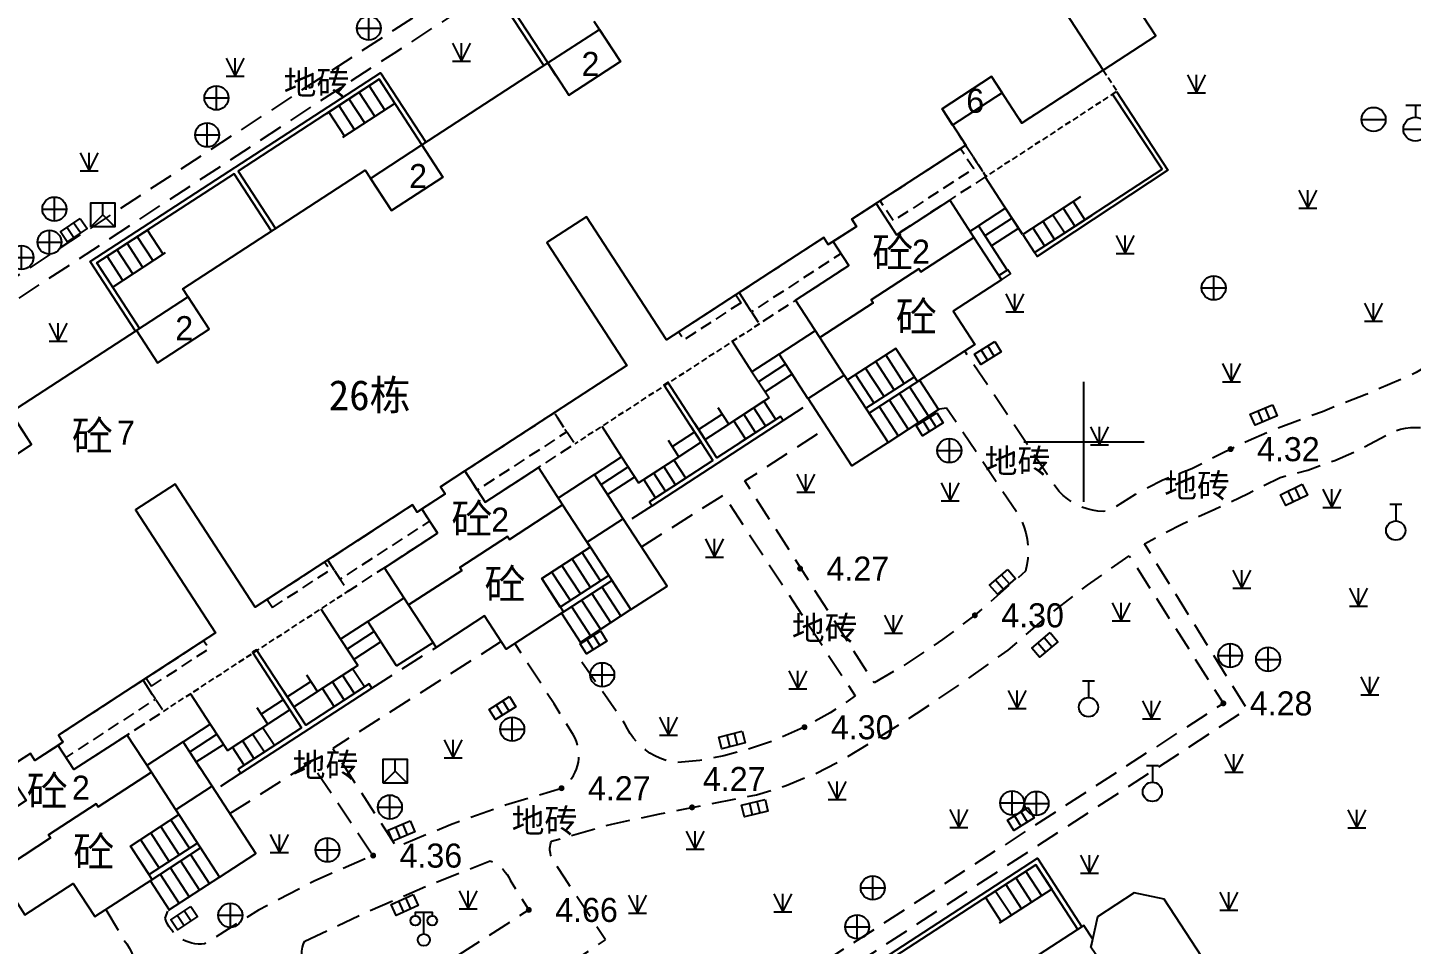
# Model space of a CAD drawing. Extents: x 99002 to 478558, y 2449839 to 2450453.
# Drawn here: x 478411.7 to 478469.2, y 2449992.7 to 2450030.8 of the extents above; entities that cross this region are included whole.
import ezdxf
from ezdxf.enums import TextEntityAlignment as Align

# ---------------------------------------------------------------- set-up
doc = ezdxf.new("R2010")
doc.units = 0
doc.header["$LTSCALE"] = 0.5
for name, pattern in [('2', [0]), ('380403', [3, 2, -1]), ('380409-1', [1.5, 1, -0.5]), ('430600', [3, 2, -1])]:
    doc.linetypes.add(name, pattern=pattern)
doc.layers.get('0').update_dxf_attribs({"linetype": 'CONTINUOUS'})
for name, color, linetype in [('DEFAULT', 1, 'CONTINUOUS'), ('GCD', 1, 'CONTINUOUS'), ('TK', 7, 'CONTINUOUS'), ('交通线', 7, 'CONTINUOUS'), ('居民地点', 7, 'CONTINUOUS'), ('居民地线', 7, 'CONTINUOUS'), ('居民地面', 7, 'CONTINUOUS'), ('房屋面', 7, 'CONTINUOUS'), ('植被点', 114, 'CONTINUOUS'), ('管线点', 7, 'CONTINUOUS'), ('高程点', 7, 'CONTINUOUS')]:
    doc.layers.add(name, color=color, linetype=linetype)
doc.styles.add('方正中等线简体', font='FZZDXJW.TTF')
doc.styles.add('方正细等线简体', font='方正细等线简体.ttf')
doc.styles.add('细等线体', font='FZXDXJW.TTF', dxfattribs={"width": 0.8})
doc.styles.add('黑体', font='simhei.ttf')
doc.linetypes.add('380202', pattern='A,4.5,[145,ss2007.shx,S=1,R=0,X=0,Y=1],4.5,-0.5,[146,ss2007.shx,S=1,R=0,X=0,Y=0],-0.5', length=10)

# ---------------------------------------------------------------- blocks, each defined once
blk = doc.blocks.new('3805011')
at = {"color": 0, "linetype": 'Continuous', "lineweight": -3, "flags": 128}
for points in [[(-0.7, 2), (-0.7, 2.3), (0.7, 2.3), (0.7, 2)], [(0, 0.5), (0, 2.3)]]:
    blk.add_lwpolyline(points, dxfattribs=at)
at = {"color": 0, "linetype": 'Continuous', "lineweight": -3}
for centre, radius in [((-0.7, 1.6), 0.4), ((0.7, 1.6), 0.4), ((0, 0), 0.5)]:
    blk.add_circle(centre, radius, dxfattribs=at)
blk = doc.blocks.new('8202001')
at = {"color": 0, "linetype": 'Continuous', "lineweight": -3, "flags": 128}
for points in [[(-0.75, 1.5), (0, 0)], [(0, 0), (0.75, 1.5)], [(0, 0), (0, 1.5)], [(-0.75, 0), (0.75, 0)]]:
    blk.add_lwpolyline(points, dxfattribs=at)
blk = doc.blocks.new('7201001')
at = {"linetype": '2'}
h = blk.add_hatch(color=0, dxfattribs=at)
edge = h.paths.add_edge_path(flags=0)
edge.add_arc((0, 0), 0.25, 0, 360)
blk = doc.blocks.new('5441011')
at = {"color": 0, "linetype": 'Continuous', "lineweight": -3, "flags": 128}
for points in [[(-1, 0), (1, 0)], [(0, -1), (0, 1)]]:
    blk.add_lwpolyline(points, dxfattribs=at)
at = {"color": 0, "linetype": 'Continuous', "lineweight": -3}
blk.add_circle((0, 0), 1, dxfattribs=at)
blk = doc.blocks.new('5441024')
at = {"color": 0, "linetype": 'Continuous', "lineweight": -3, "flags": 128}
blk.add_lwpolyline([(1, 0.5), (1, -0.5), (-1, -0.5), (-1, 0.5)], close=True, dxfattribs=at)
for points in [[(-0.33, 0.5), (-0.33, -0.5)], [(0.33, -0.5), (0.33, 0.5)]]:
    blk.add_lwpolyline(points, dxfattribs=at)
blk = doc.blocks.new('5430071')
at = {"color": 0, "linetype": 'Continuous', "lineweight": -3, "flags": 128}
for points in [[(-0.8, 2), (0.8, 2)], [(0, 2), (0, 1)], [(-1, 0), (1, 0)]]:
    blk.add_lwpolyline(points, dxfattribs=at)
at = {"color": 0, "linetype": 'Continuous', "lineweight": -3}
blk.add_circle((0, 0), 1, dxfattribs=at)
blk = doc.blocks.new('5430072')
at = {"color": 0, "linetype": 'Continuous', "lineweight": -3, "flags": 128}
for points in [[(-0.5, 2.2), (0.5, 2.2)], [(0, 2.2), (0, 0.8)]]:
    blk.add_lwpolyline(points, dxfattribs=at)
at = {"color": 0, "linetype": 'Continuous', "lineweight": -3}
blk.add_circle((0, 0), 0.8, dxfattribs=at)
blk = doc.blocks.new('5201054')
at = {"color": 0, "linetype": 'Continuous', "lineweight": -3, "flags": 128}
blk.add_lwpolyline([(-1, -1), (-1, 1), (1, 1), (1, -1)], close=True, dxfattribs=at)
for points in [[(-1, -1), (0, 0), (1, -1)], [(0, 0), (0, 1)]]:
    blk.add_lwpolyline(points, dxfattribs=at)
blk = doc.blocks.new('5430051')
at = {"color": 0, "linetype": 'Continuous', "lineweight": -3, "flags": 128}
blk.add_lwpolyline([(-1, 0), (1, 0)], dxfattribs=at)
at = {"color": 0, "linetype": 'Continuous', "lineweight": -3}
blk.add_circle((0, 0), 1, dxfattribs=at)
blk = doc.blocks.new('GC200')
at = {"linetype": 'Continuous', "const_width": 0.2, "flags": 128}
blk.add_lwpolyline([(-0.1, 0, 1), (0.1, 0, 1)], format="xyb", close=True, dxfattribs=at)

msp = doc.modelspace()

# ---------------------------------------------------------------- linework, layer by layer
at = {"layer": 'TK', "color": 7, "linetype": 'Continuous'}
for p, q in [((478455.596, 2450011.075), (478455.602, 2450016.075)), ((478453.099, 2450013.579), (478458.099, 2450013.572))]:
    msp.add_line(p, q, dxfattribs=at)
at = {"layer": '交通线', "color": 4, "linetype": '430600', "lineweight": -3, "flags": 128}
for points in [[(478466.321, 2450049.336), (478469.39, 2450046.892), (478471.363, 2450045.579), (478472.469, 2450044.436), (478472.308, 2450043.719), (478472.138, 2450043.005), (478471.958, 2450042.293), (478471.794, 2450041.747), (478471.679, 2450041.188), (478471.613, 2450040.621), (478471.598, 2450040.05), (478471.634, 2450039.48), (478471.72, 2450038.916), (478471.855, 2450038.361), (478472.039, 2450037.821), (478472.275, 2450037.198), (478472.456, 2450036.558), (478472.58, 2450035.904), (478472.647, 2450035.241), (478472.656, 2450034.575), (478472.607, 2450033.911), (478472.5, 2450033.254), (478472.337, 2450032.609), (478472.118, 2450031.98), (478471.233, 2450024.592), (478471.074, 2450023.167), (478471.023, 2450021.734), (478471.078, 2450020.301), (478470.968, 2450019.495), (478470.853, 2450018.69), (478470.733, 2450017.885), (478470.624, 2450017.663), (478470.497, 2450017.45), (478470.353, 2450017.248), (478470.192, 2450017.059), (478470.016, 2450016.885), (478469.827, 2450016.725), (478469.624, 2450016.581), (478469.411, 2450016.455), (478469.188, 2450016.347), (478467.362, 2450015.565), (478465.516, 2450014.83), (478463.652, 2450014.142), (478462.442, 2450013.619), (478461.252, 2450013.055), (478460.082, 2450012.448), (478458.878, 2450011.976), (478457.725, 2450011.388), (478456.635, 2450010.69), (478456.406, 2450010.684), (478456.177, 2450010.698), (478455.951, 2450010.734), (478455.728, 2450010.789), (478455.512, 2450010.864), (478455.303, 2450010.959), (478455.103, 2450011.072), (478454.915, 2450011.202), (478454.739, 2450011.349), (478454.577, 2450011.511), (478454.43, 2450011.687), (478454.3, 2450011.876), (478450.644, 2450017.357)], [(478446.569, 2450043.421), (478426.908, 2450030.7), (478386.365, 2450004.225), (478385.698, 2450003.544)], [(478386.319, 2450003.007), (478386.951, 2450003.615), (478426.202, 2450029.286), (478426.914, 2450029.737), (478431.011, 2450032.396), (478443.129, 2450040.269), (478443.853, 2450040.689), (478446.982, 2450042.738)], [(478443.092, 2450014.463), (478444.237, 2450015.207)], [(478449.596, 2450014.945), (478449.889, 2450014.996), (478452.882, 2450010.546), (478453.003, 2450010.305), (478453.103, 2450010.055), (478453.182, 2450009.797), (478453.238, 2450009.533), (478453.271, 2450009.266), (478453.281, 2450008.996), (478453.268, 2450008.727), (478453.232, 2450008.46), (478453.174, 2450008.197), (478451.064, 2450006.362), (478449.721, 2450005.35), (478448.325, 2450004.411), (478446.88, 2450003.549), (478441.507, 2450011.949), (478444.914, 2450014.165)], [(478442.338, 2449961.556), (478442.833, 2449960.796), (478443.283, 2449960.079), (478443.36, 2449959.958), (478443.426, 2449959.83), (478443.481, 2449959.697), (478443.523, 2449959.56), (478443.553, 2449959.419), (478443.57, 2449959.276), (478443.574, 2449959.133), (478443.565, 2449958.989), (478443.543, 2449958.847), (478443.509, 2449958.708), (478443.462, 2449958.572), (478443.404, 2449958.441), (478442.373, 2449957.447), (478441.402, 2449956.394), (478440.494, 2449955.287), (478440.144, 2449954.937), (478439.766, 2449954.618), (478439.362, 2449954.332), (478438.936, 2449954.08), (478438.49, 2449953.864), (478438.028, 2449953.687), (478437.552, 2449953.549), (478437.067, 2449953.452), (478435.944, 2449954.489), (478434.74, 2449955.431), (478433.464, 2449956.274), (478432.125, 2449957.009), (478430.122, 2449958.583), (478428.246, 2449960.304), (478426.506, 2449962.164), (478425.917, 2449963.297), (478425.231, 2449964.375), (478424.455, 2449965.39), (478423.714, 2449966.169), (478422.957, 2449966.932), (478422.184, 2449967.679), (478417.485, 2449972.223), (478416.783, 2449972.768), (478417.691, 2449973.388), (478440.641, 2449988.338), (478441.355, 2449988.775), (478459.905, 2450000.838), (478462.38, 2450002.469), (478458.114, 2450009.336), (478459.667, 2450010.158), (478461.043, 2450010.776), (478462.406, 2450011.42), (478463.756, 2450012.092), (478464.906, 2450012.402), (478466.028, 2450012.8), (478467.116, 2450013.284), (478468.163, 2450013.85), (478468.354, 2450013.95), (478468.552, 2450014.032), (478468.757, 2450014.097), (478468.967, 2450014.143), (478469.18, 2450014.17), (478469.395, 2450014.178), (478469.609, 2450014.168), (478469.822, 2450014.138), (478470.031, 2450014.089), (478470.236, 2450014.023), (478470.433, 2450013.938), (478470.622, 2450013.836), (478470.802, 2450013.718), (478470.97, 2450013.584), (478471.126, 2450013.436), (478471.267, 2450013.275), (478471.395, 2450013.101), (478471.936, 2450011.06), (478472.496, 2450009.025), (478473.075, 2450006.994), (478473.723, 2450004.192), (478473.933, 2450003.538), (478474.084, 2450002.868), (478474.177, 2450002.187), (478474.211, 2450001.501), (478474.184, 2450000.814), (478474.098, 2450000.133), (478473.952, 2449999.461), (478473.749, 2449998.805), (478473.337, 2449997.356), (478472.855, 2449995.929), (478472.303, 2449994.527), (478471.294, 2449991.663), (478468.605, 2449989.524), (478468.089, 2449990.259), (478467.201, 2449991.69), (478466.234, 2449991.06)], [(478437.207, 2450009.214), (478440.612, 2450011.364), (478446.093, 2450003.009), (478445.05, 2450002.302), (478443.947, 2450001.692), (478442.794, 2450001.184), (478441.601, 2450000.781), (478440.628, 2450000.515), (478439.636, 2450000.331), (478438.633, 2450000.233), (478438.405, 2450000.275), (478438.182, 2450000.337), (478437.965, 2450000.418), (478437.755, 2450000.517), (478437.555, 2450000.633), (478437.365, 2450000.766), (478437.187, 2450000.914), (478437.022, 2450001.077), (478436.872, 2450001.253), (478436.737, 2450001.442), (478436.619, 2450001.641), (478436.518, 2450001.849), (478434.539, 2450004.682)], [(478437.643, 2450010.918), (478436.558, 2450010.212)], [(478431.376, 2450005.267), (478424.367, 2450000.827), (478427.014, 2449996.735), (478429.261, 2449997.662), (478431.551, 2449998.476), (478433.879, 2449999.173), (478433.997, 2449999.261), (478434.105, 2449999.359), (478434.205, 2449999.466), (478434.295, 2449999.582), (478434.375, 2449999.705), (478434.444, 2449999.834), (478434.501, 2449999.969), (478434.545, 2450000.109), (478434.578, 2450000.252), (478434.598, 2450000.397), (478434.605, 2450000.543), (478434.599, 2450000.69), (478434.58, 2450000.835), (478434.549, 2450000.978), (478434.505, 2450001.118), (478434.449, 2450001.253), (478434.381, 2450001.383), (478433.567, 2450002.687), (478431.939, 2450005.19)], [(478425.992, 2450003.339), (478428.667, 2450005.03)], [(478420.089, 2449998.116), (478423.447, 2450000.244), (478426.047, 2449996.371), (478423.619, 2449995.323), (478421.278, 2449994.095), (478419.035, 2449992.695), (478418.903, 2449992.686), (478418.771, 2449992.688), (478418.639, 2449992.702), (478418.509, 2449992.727), (478418.382, 2449992.763), (478418.258, 2449992.81), (478418.139, 2449992.868), (478418.026, 2449992.935), (478417.918, 2449993.012), (478417.818, 2449993.099), (478417.726, 2449993.193), (478417.642, 2449993.295), (478417.567, 2449993.404), (478417.502, 2449993.52), (478417.447, 2449993.64), (478417.403, 2449993.765), (478417.523, 2449994.084)], [(478420.542, 2449999.795), (478419.457, 2449999.089)], [(478414.929, 2449994.126), (478415.696, 2449992.844), (478415.807, 2449992.696), (478415.904, 2449992.54), (478415.989, 2449992.376), (478416.059, 2449992.205), (478416.114, 2449992.029), (478416.154, 2449991.849), (478416.179, 2449991.666), (478416.188, 2449991.482), (478416.181, 2449991.298), (478416.159, 2449991.114), (478416.121, 2449990.934), (478416.068, 2449990.757), (478416, 2449990.586), (478415.918, 2449990.421), (478414.577, 2449989.185), (478413.314, 2449987.871), (478412.133, 2449986.482), (478410.286, 2449983.854), (478409.96, 2449983.63), (478409.616, 2449983.435), (478409.258, 2449983.267), (478408.887, 2449983.13), (478408.507, 2449983.024), (478408.118, 2449982.95), (478407.725, 2449982.907), (478405.946, 2449984.557), (478403.665, 2449982.061), (478401.045, 2449983.926), (478393.678, 2449990.948), (478397.36, 2449993.507), (478397.666, 2449993.045), (478398.648, 2449991.49), (478399.702, 2449992.155)]]:
    msp.add_lwpolyline(points, dxfattribs=at)
for points in [[(478416.045, 2449973.235), (478415.916, 2449973.313), (478411.886, 2449976.205), (478411.627, 2449976.754), (478411.417, 2449977.324), (478411.259, 2449977.911), (478411.154, 2449978.509), (478411.102, 2449979.114), (478411.104, 2449979.722), (478411.16, 2449980.327), (478411.269, 2449980.924), (478411.324, 2449981.289), (478411.411, 2449981.648), (478411.529, 2449981.998), (478411.678, 2449982.335), (478411.855, 2449982.659), (478412.061, 2449982.965), (478413.26, 2449984.707), (478414.599, 2449986.344), (478416.068, 2449987.866), (478417.658, 2449989.261), (478419.357, 2449990.52), (478421.154, 2449991.635), (478421.349, 2449991.529), (478421.534, 2449991.407), (478421.706, 2449991.268), (478421.866, 2449991.114), (478422.01, 2449990.946), (478424.503, 2449987.032), (478426.644, 2449988.441), (478428.408, 2449985.775), (478435.114, 2449990.136), (478434.029, 2449991.761), (478435.705, 2449992.864), (478434.01, 2449995.431), (478433.528, 2449996.172), (478433.491, 2449996.238), (478433.459, 2449996.307), (478433.434, 2449996.378), (478433.415, 2449996.451), (478433.402, 2449996.525), (478433.396, 2449996.601), (478433.396, 2449996.676), (478433.403, 2449996.751), (478433.417, 2449996.826), (478433.437, 2449996.899), (478433.464, 2449996.969), (478435.965, 2449997.678), (478437.968, 2449998.103), (478439.976, 2449998.507), (478441.987, 2449998.892), (478443.223, 2449999.284), (478444.423, 2449999.775), (478445.579, 2450000.363), (478446.683, 2450001.042), (478448.645, 2450002.277), (478450.569, 2450003.569), (478452.454, 2450004.918), (478454.065, 2450006.31), (478455.744, 2450007.619), (478457.487, 2450008.842), (478461.397, 2450002.7), (478442.614, 2449990.538), (478417.499, 2449974.265)], [(478423.21, 2449992.816), (478425.742, 2449994.008), (478428.311, 2449995.12), (478430.913, 2449996.15), (478431.034, 2449996.098), (478431.15, 2449996.035), (478431.26, 2449995.962), (478431.362, 2449995.879), (478431.456, 2449995.787), (478431.542, 2449995.687), (478431.618, 2449995.58), (478431.685, 2449995.466), (478431.74, 2449995.347), (478432.519, 2449994.112), (478425.797, 2449989.78), (478425.949, 2449989.504), (478425.074, 2449988.913), (478423.326, 2449991.649), (478423.271, 2449991.719), (478423.222, 2449991.793), (478423.18, 2449991.872), (478423.145, 2449991.954), (478423.117, 2449992.039), (478423.096, 2449992.126), (478423.083, 2449992.214), (478423.079, 2449992.303), (478423.081, 2449992.392), (478423.092, 2449992.481), (478423.11, 2449992.568), (478423.136, 2449992.654), (478423.169, 2449992.736)]]:
    msp.add_lwpolyline(points, close=True, dxfattribs=at)
at = {"layer": '居民地线', "color": 6, "linetype": 'Continuous', "lineweight": -3, "ltscale": 0.5, "flags": 128}
for points in [[(478433.139, 2450029.221), (478431.287, 2450032.072), (478443.359, 2450039.923), (478445.211, 2450037.075), (478445.043, 2450036.966), (478443.299, 2450039.648), (478437.43, 2450035.832), (478438.957, 2450033.484), (478438.789, 2450033.376), (478437.263, 2450035.723), (478431.562, 2450032.015), (478433.308, 2450029.331)], [(478416.167, 2450018.182), (478414.287, 2450021.076), (478426.359, 2450028.927), (478428.24, 2450026.035), (478428.072, 2450025.926), (478426.299, 2450028.652), (478420.431, 2450024.836), (478421.986, 2450022.444), (478421.814, 2450022.332), (478420.263, 2450024.727), (478414.563, 2450021.019), (478416.336, 2450018.292)], [(478456.961, 2450028.145), (478459.085, 2450024.88), (478453.652, 2450021.282), (478453.543, 2450021.449), (478458.855, 2450024.913), (478456.789, 2450028.033)], [(478452.173, 2450020.319), (478452.55, 2450020.565), (478452.441, 2450020.732), (478452.063, 2450020.487)], [(478443.453, 2449985.546), (478441.594, 2449988.407), (478453.666, 2449996.259), (478455.518, 2449993.41), (478455.351, 2449993.301), (478453.606, 2449995.984), (478447.738, 2449992.167), (478449.264, 2449989.82), (478449.097, 2449989.711), (478447.57, 2449992.058), (478441.87, 2449988.35), (478443.622, 2449985.657)]]:
    msp.add_lwpolyline(points, close=True, dxfattribs=at)
at = {"layer": '居民地线', "color": 6, "linetype": '380409-1', "lineweight": -3, "ltscale": 0.5, "flags": 128}
msp.add_lwpolyline([(478456.404, 2450029.037), (478456.977, 2450028.156), (478451.528, 2450024.612), (478450.137, 2450026.75), (478452.199, 2450028.091), (478453.017, 2450026.834)], close=True, dxfattribs=at)
at = {"layer": '居民地线', "color": 6, "linetype": 'Continuous', "lineweight": -3, "ltscale": 0.5, "flags": 128}
for points in [[(478424.12, 2450027.235), (478426.299, 2450028.652)], [(478425.88, 2450028.38), (478426.534, 2450027.374)], [(478426.299, 2450028.652), (478426.953, 2450027.646)], [(478425.042, 2450027.834), (478425.696, 2450026.828)], [(478425.461, 2450028.107), (478426.115, 2450027.101)], [(478424.203, 2450027.289), (478424.858, 2450026.282)], [(478424.623, 2450027.562), (478425.277, 2450026.555)], [(478426.953, 2450027.646), (478424.774, 2450026.228)], [(478455.451, 2450023.762), (478453.053, 2450022.203)], [(478452.344, 2450023.294), (478451.212, 2450022.558)], [(478453.053, 2450022.203), (478452.344, 2450023.294)], [(478454.73, 2450023.293), (478455.22, 2450022.54)], [(478455.149, 2450023.566), (478455.639, 2450022.812)], [(478451.212, 2450022.558), (478451.921, 2450021.468)], [(478452.616, 2450022.875), (478451.484, 2450022.139)], [(478453.472, 2450022.476), (478453.962, 2450021.722)], [(478453.543, 2450021.449), (478455.941, 2450023.009)], [(478453.891, 2450022.748), (478454.381, 2450021.995)], [(478454.31, 2450023.021), (478454.801, 2450022.267)], [(478414.563, 2450021.019), (478416.742, 2450022.437)], [(478416.894, 2450021.103), (478416.239, 2450022.11)], [(478417.313, 2450021.375), (478416.658, 2450022.382)], [(478452.889, 2450022.455), (478451.757, 2450021.72)], [(478453.053, 2450022.203), (478453.543, 2450021.449)], [(478417.397, 2450021.43), (478415.217, 2450020.012)], [(478416.056, 2450020.558), (478415.401, 2450021.564)], [(478416.475, 2450020.83), (478415.82, 2450021.837)], [(478415.217, 2450020.012), (478414.563, 2450021.019)], [(478415.637, 2450020.285), (478414.982, 2450021.292)], [(478447.78, 2450017.462), (478445.768, 2450016.154)], [(478448.549, 2450016.28), (478447.78, 2450017.462)], [(478442.923, 2450017.226), (478441.796, 2450016.492)], [(478443.196, 2450016.806), (478442.069, 2450016.073)], [(478443.632, 2450016.136), (478442.923, 2450017.226)], [(478447.71, 2450015.735), (478446.942, 2450016.917)], [(478448.13, 2450016.008), (478447.361, 2450017.19)], [(478441.796, 2450016.492), (478442.506, 2450015.402)], [(478443.469, 2450016.387), (478442.342, 2450015.653)], [(478446.872, 2450015.19), (478446.103, 2450016.372)], [(478447.291, 2450015.462), (478446.522, 2450016.644)], [(478446.537, 2450014.972), (478448.549, 2450016.28)], [(478448.805, 2450016.161), (478446.668, 2450014.771)], [(478440.175, 2450012.804), (478437.534, 2450011.086), (478437.643, 2450010.918), (478443.092, 2450014.463), (478442.983, 2450014.63), (478440.343, 2450012.913), (478438.298, 2450016.056), (478438.13, 2450015.947), (478440.175, 2450012.804)], [(478447.925, 2450015.588), (478448.716, 2450014.373)], [(478448.344, 2450015.861), (478449.135, 2450014.646)], [(478448.763, 2450016.134), (478449.554, 2450014.918)], [(478442.296, 2450015.265), (478440.829, 2450014.311)], [(478442.787, 2450014.511), (478442.296, 2450015.265)], [(478447.087, 2450015.043), (478447.877, 2450013.828)], [(478447.506, 2450015.316), (478448.297, 2450014.1)], [(478439.575, 2450014.092), (478440.556, 2450014.73)], [(478440.829, 2450014.311), (478440.387, 2450014.99)], [(478441.529, 2450013.694), (478441.039, 2450014.447)], [(478441.319, 2450013.558), (478442.787, 2450014.511)], [(478441.948, 2450013.966), (478441.458, 2450014.72)], [(478442.367, 2450014.239), (478441.877, 2450014.993)], [(478446.668, 2450014.771), (478447.458, 2450013.555)], [(478447.458, 2450013.555), (478449.596, 2450014.945)], [(478439.412, 2450013.976), (478438.49, 2450013.376)], [(478439.243, 2450014.236), (478439.685, 2450013.557)], [(478439.406, 2450014.352), (478439.848, 2450013.673)], [(478439.848, 2450013.673), (478440.829, 2450014.311)], [(478438.763, 2450012.957), (478438.321, 2450013.636)], [(478439.685, 2450013.557), (478438.763, 2450012.957)], [(478435.249, 2450012.224), (478436.377, 2450012.957)], [(478436.377, 2450012.957), (478437.086, 2450011.867)], [(478437.296, 2450012.003), (478438.763, 2450012.957)], [(478439.043, 2450012.067), (478438.553, 2450012.821)], [(478435.958, 2450011.134), (478435.249, 2450012.224)], [(478435.522, 2450011.805), (478436.649, 2450012.538)], [(478438.205, 2450011.521), (478437.715, 2450012.276)], [(478439.253, 2450012.204), (478437.786, 2450011.248)], [(478438.624, 2450011.794), (478438.134, 2450012.548)], [(478435.795, 2450011.386), (478436.922, 2450012.118)], [(478437.786, 2450011.248), (478437.296, 2450012.003)], [(478433.06, 2450007.888), (478435.071, 2450009.196)], [(478435.086, 2450007.524), (478434.317, 2450008.706)], [(478435.505, 2450007.796), (478434.736, 2450008.978)], [(478434.247, 2450006.978), (478433.479, 2450008.16)], [(478434.667, 2450007.251), (478433.898, 2450008.433)], [(478433.828, 2450006.706), (478433.06, 2450007.888)], [(478435.84, 2450008.014), (478433.828, 2450006.706)], [(478433.833, 2450006.423), (478435.971, 2450007.813)], [(478435.552, 2450007.54), (478436.343, 2450006.325)], [(478435.971, 2450007.813), (478436.762, 2450006.598)], [(478434.714, 2450006.995), (478435.504, 2450005.78)], [(478435.133, 2450007.268), (478435.923, 2450006.052)], [(478433.875, 2450006.45), (478434.666, 2450005.234)], [(478434.295, 2450006.723), (478435.085, 2450005.507)], [(478436.762, 2450006.598), (478434.624, 2450005.207)], [(478425.822, 2450006.102), (478424.695, 2450005.369)], [(478426.531, 2450005.013), (478425.822, 2450006.102)], [(478424.695, 2450005.369), (478425.405, 2450004.278)], [(478426.095, 2450005.683), (478424.968, 2450004.95)], [(478426.368, 2450005.264), (478425.241, 2450004.53)], [(478423.074, 2450001.68), (478420.433, 2449999.963), (478420.542, 2449999.795), (478425.991, 2450003.339), (478425.882, 2450003.507), (478423.242, 2450001.789), (478421.197, 2450004.933), (478421.029, 2450004.824), (478423.074, 2450001.681)], [(478425.195, 2450004.142), (478423.728, 2450003.188)], [(478425.686, 2450003.388), (478425.195, 2450004.142)], [(478422.474, 2450002.969), (478423.455, 2450003.607)], [(478423.728, 2450003.188), (478423.286, 2450003.867)], [(478424.847, 2450002.843), (478424.357, 2450003.597)], [(478425.266, 2450003.115), (478424.776, 2450003.869)], [(478422.142, 2450003.113), (478422.584, 2450002.434)], [(478422.305, 2450003.229), (478422.747, 2450002.55)], [(478422.747, 2450002.55), (478423.728, 2450003.188)], [(478424.428, 2450002.571), (478423.938, 2450003.324)], [(478424.218, 2450002.434), (478425.686, 2450003.388)], [(478421.662, 2450001.834), (478421.22, 2450002.513)], [(478422.311, 2450002.853), (478421.389, 2450002.253)], [(478422.584, 2450002.434), (478421.662, 2450001.834)], [(478418.148, 2450001.101), (478419.276, 2450001.834)], [(478419.276, 2450001.834), (478419.985, 2450000.743)], [(478420.195, 2450000.88), (478421.662, 2450001.834)], [(478418.421, 2450000.682), (478419.548, 2450001.415)], [(478421.523, 2450000.671), (478421.033, 2450001.425)], [(478421.942, 2450000.944), (478421.452, 2450001.697)], [(478418.857, 2450000.011), (478418.148, 2450001.101)], [(478418.693, 2450000.263), (478419.821, 2450000.995)], [(478420.685, 2450000.125), (478420.195, 2450000.88)], [(478421.104, 2450000.398), (478420.614, 2450001.152)], [(478422.152, 2450001.08), (478420.685, 2450000.125)], [(478415.958, 2449996.764), (478417.97, 2449998.073)], [(478418.404, 2449996.673), (478417.635, 2449997.855)], [(478417.566, 2449996.128), (478416.797, 2449997.31)], [(478417.985, 2449996.4), (478417.216, 2449997.582)], [(478416.727, 2449995.582), (478415.958, 2449996.764)], [(478417.146, 2449995.855), (478416.378, 2449997.037)], [(478418.739, 2449996.891), (478416.727, 2449995.582)], [(478416.732, 2449995.299), (478418.87, 2449996.69)], [(478418.87, 2449996.69), (478419.661, 2449995.474)], [(478418.032, 2449996.145), (478418.822, 2449994.929)], [(478418.451, 2449996.417), (478419.241, 2449995.202)], [(478417.193, 2449995.599), (478417.984, 2449994.384)], [(478419.661, 2449995.474), (478417.523, 2449994.084)], [(478417.613, 2449995.872), (478418.403, 2449994.656)], [(478451.426, 2449994.566), (478453.606, 2449995.984)], [(478452.768, 2449995.438), (478453.422, 2449994.432)], [(478453.187, 2449995.711), (478453.841, 2449994.705)], [(478453.606, 2449995.984), (478454.26, 2449994.978)], [(478416.774, 2449995.327), (478417.565, 2449994.111)], [(478451.929, 2449994.893), (478452.584, 2449993.886)], [(478454.26, 2449994.978), (478452.081, 2449993.559)], [(478452.349, 2449995.166), (478453.003, 2449994.159)], [(478451.51, 2449994.621), (478452.165, 2449993.614)]]:
    msp.add_lwpolyline(points, dxfattribs=at)
at = {"layer": '居民地线', "color": 6, "linetype": '380202', "lineweight": -3, "ltscale": 0.5, "flags": 128}
for points in [[(478453.052, 2450022.204), (478451.499, 2450024.593)], [(478450.866, 2450022.333), (478451.212, 2450022.558), (478452.411, 2450020.713), (478452.076, 2450020.495)], [(478444.124, 2450015.38), (478442.923, 2450017.226), (478444.435, 2450018.207)], [(478440.973, 2450017.758), (478441.796, 2450016.492)], [(478442.506, 2450015.402), (478440.829, 2450014.311), (478440.387, 2450014.99)], [(478435.553, 2450014.223), (478436.377, 2450012.957)], [(478437.086, 2450011.867), (478438.763, 2450012.957), (478438.321, 2450013.636)], [(478436.449, 2450010.379), (478435.249, 2450012.224), (478433.74, 2450011.24)], [(478427.023, 2450004.257), (478425.822, 2450006.102), (478427.334, 2450007.084)], [(478423.872, 2450006.635), (478424.695, 2450005.369)], [(478427.023, 2450004.257), (478428.536, 2450005.232)], [(478425.405, 2450004.278), (478423.728, 2450003.188), (478423.286, 2450003.867)], [(478418.452, 2450003.1), (478419.276, 2450001.834)], [(478419.985, 2450000.743), (478421.662, 2450001.834), (478421.22, 2450002.513)], [(478419.348, 2449999.256), (478418.148, 2450001.101), (478416.638, 2450000.117)]]:
    msp.add_lwpolyline(points, dxfattribs=at)
at = {"layer": '居民地线', "color": 6, "linetype": '380409-1', "lineweight": -3, "ltscale": 0.5, "flags": 128}
for points in [[(478442.105, 2450018.483), (478434.427, 2450013.489)], [(478417.325, 2450002.366), (478425.004, 2450007.36)]]:
    msp.add_lwpolyline(points, dxfattribs=at)
at = {"layer": '居民地面', "color": 6, "linetype": '380403', "lineweight": -3, "ltscale": 0.5, "flags": 128}
for points in [[(478446.961, 2450023.491), (478450.683, 2450025.912), (478451.528, 2450024.612), (478447.806, 2450022.191)], [(478447.128, 2450023.6), (478450.473, 2450025.775), (478451.018, 2450024.937), (478447.673, 2450022.761)], [(478441.26, 2450019.783), (478444.781, 2450022.073), (478444.972, 2450021.78), (478445.173, 2450021.91), (478445.5, 2450021.407), (478441.778, 2450018.986)], [(478441.26, 2450019.783), (478444.781, 2450022.073), (478444.972, 2450021.78), (478445.173, 2450021.91), (478445.827, 2450020.904), (478442.105, 2450018.483)], [(478441.344, 2450019.36), (478438.963, 2450017.812), (478438.745, 2450018.147), (478441.126, 2450019.696)], [(478429.859, 2450012.367), (478433.581, 2450014.788), (478434.099, 2450013.992), (478430.377, 2450011.571)], [(478433.581, 2450014.788), (478429.859, 2450012.367), (478430.705, 2450011.068), (478434.427, 2450013.489)], [(478424.159, 2450008.66), (478427.68, 2450010.95), (478427.871, 2450010.656), (478428.072, 2450010.787), (478428.399, 2450010.284), (478424.677, 2450007.863)], [(478424.159, 2450008.66), (478425.004, 2450007.36), (478428.726, 2450009.781), (478428.072, 2450010.787), (478427.871, 2450010.656), (478427.68, 2450010.95)], [(478421.862, 2450006.689), (478424.243, 2450008.237), (478424.025, 2450008.572), (478421.644, 2450007.024)], [(478416.833, 2450003.417), (478419.213, 2450004.965), (478418.995, 2450005.301), (478416.614, 2450003.752)], [(478416.48, 2450003.665), (478412.96, 2450001.375), (478413.15, 2450001.082), (478412.949, 2450000.951), (478413.603, 2449999.945), (478417.325, 2450002.366)], [(478416.48, 2450003.665), (478412.96, 2450001.375), (478413.15, 2450001.082), (478412.949, 2450000.951), (478413.276, 2450000.448), (478416.998, 2450002.869)]]:
    msp.add_lwpolyline(points, close=True, dxfattribs=at)
at = {"layer": '房屋面', "color": 6, "linetype": 'Continuous', "lineweight": -3, "ltscale": 0.5, "flags": 128}
for points in [[(478454.854, 2450036.188), (478452.674, 2450034.77), (478456.404, 2450029.037), (478458.584, 2450030.454)], [(478433.635, 2450028.828), (478433.308, 2450029.331), (478435.454, 2450030.727), (478436.326, 2450029.386), (478434.18, 2450027.99)], [(478449.701, 2450027.42), (478451.763, 2450028.762), (478452.199, 2450028.091), (478450.137, 2450026.75)], [(478428.949, 2450024.588), (478426.803, 2450023.192), (478425.931, 2450024.533), (478428.077, 2450025.929)], [(478443.614, 2450019.465), (478445.827, 2450020.904), (478445.173, 2450021.91), (478446.137, 2450022.537), (478445.946, 2450022.831), (478446.961, 2450023.491), (478447.806, 2450022.191), (478450.019, 2450023.631), (478451.027, 2450022.08), (478448.814, 2450020.64), (478448.733, 2450020.766), (478446.754, 2450019.479), (478446.836, 2450019.354), (478444.623, 2450017.914)], [(478444.623, 2450017.914), (478446.836, 2450019.354), (478446.754, 2450019.479), (478448.733, 2450020.766), (478448.814, 2450020.64), (478451.027, 2450022.08), (478452.173, 2450020.319), (478450.161, 2450019.011), (478451.06, 2450017.628), (478448.68, 2450016.079), (478447.78, 2450017.462), (478445.768, 2450016.154), (478445.637, 2450016.355)], [(478417.079, 2450016.867), (478419.225, 2450018.263), (478418.353, 2450019.604), (478416.207, 2450018.208)], [(478447.458, 2450013.555), (478445.949, 2450012.574), (478444.128, 2450015.373), (478445.637, 2450016.355)], [(478411.303, 2450014.303), (478410.976, 2450014.806), (478408.83, 2450013.41), (478409.702, 2450012.068), (478411.848, 2450013.464)], [(478426.513, 2450008.342), (478428.726, 2450009.781), (478428.072, 2450010.787), (478429.036, 2450011.414), (478428.845, 2450011.708), (478429.859, 2450012.367), (478430.705, 2450011.068), (478432.918, 2450012.507), (478433.926, 2450010.957), (478431.713, 2450009.517), (478431.632, 2450009.643), (478429.653, 2450008.356), (478429.735, 2450008.23), (478427.522, 2450006.791)], [(478427.522, 2450006.791), (478429.735, 2450008.23), (478429.653, 2450008.356), (478431.632, 2450009.643), (478431.713, 2450009.517), (478433.926, 2450010.957), (478435.071, 2450009.196), (478433.06, 2450007.888), (478433.959, 2450006.504), (478431.578, 2450004.956), (478430.679, 2450006.339), (478428.667, 2450005.03), (478428.536, 2450005.232)], [(478436.762, 2450006.598), (478438.271, 2450007.579), (478436.449, 2450010.379), (478434.941, 2450009.397)], [(478415.817, 2450001.384), (478413.603, 2449999.945), (478412.949, 2450000.951), (478411.985, 2450000.324), (478411.794, 2450000.617), (478410.78, 2449999.957), (478411.625, 2449998.658), (478409.412, 2449997.218), (478410.421, 2449995.668), (478412.634, 2449997.107), (478412.552, 2449997.233), (478414.53, 2449998.52), (478414.612, 2449998.394), (478416.825, 2449999.833)], [(478416.825, 2449999.833), (478414.612, 2449998.394), (478414.53, 2449998.52), (478412.552, 2449997.233), (478412.634, 2449997.107), (478410.421, 2449995.668), (478411.566, 2449993.907), (478413.578, 2449995.216), (478414.477, 2449993.833), (478416.858, 2449995.381), (478415.958, 2449996.764), (478417.97, 2449998.073), (478417.839, 2449998.274)], [(478419.661, 2449995.474), (478421.17, 2449996.456), (478419.348, 2449999.256), (478417.839, 2449998.274)], [(478455.894, 2449992.567), (478455.964, 2449992.899), (478455.597, 2449993.461), (478453.419, 2449992.042), (478454.293, 2449990.701), (478456.27, 2449991.99)]]:
    msp.add_lwpolyline(points, close=True, dxfattribs=at)
for points in [[(478452.674, 2450034.77), (478456.404, 2450029.037), (478453.017, 2450026.834), (478451.763, 2450028.762), (478449.701, 2450027.42), (478450.683, 2450025.912), (478445.946, 2450022.831), (478446.137, 2450022.537), (478444.972, 2450021.78), (478444.781, 2450022.073), (478438.242, 2450017.82), (478434.916, 2450022.933), (478433.273, 2450021.865), (478436.599, 2450016.751), (478428.845, 2450011.708), (478429.036, 2450011.414), (478427.871, 2450010.656), (478427.68, 2450010.95), (478421.141, 2450006.697), (478417.815, 2450011.81), (478416.172, 2450010.742), (478419.498, 2450005.628), (478412.96, 2450001.375), (478413.15, 2450001.082), (478411.985, 2450000.324), (478411.794, 2450000.617), (478407.058, 2449997.536)], [(478409.702, 2450012.068), (478411.848, 2450013.464), (478410.976, 2450014.806), (478416.207, 2450018.208), (478417.079, 2450016.867), (478419.225, 2450018.263), (478418.135, 2450019.939), (478425.713, 2450024.868), (478426.803, 2450023.192), (478428.949, 2450024.588), (478428.077, 2450025.929), (478433.308, 2450029.331), (478434.18, 2450027.99), (478436.326, 2450029.386), (478435.236, 2450031.062)], [(478460.739, 2449991.799), (478458.943, 2449994.554), (478457.682, 2449994.82), (478456.16, 2449993.828), (478455.894, 2449992.567)]]:
    msp.add_lwpolyline(points, dxfattribs=at)

# ---------------------------------------------------------------- block references
at = {"layer": 'GCD', "color": 1, "linetype": 'Continuous'}
ref = msp.add_blockref('GC200', (478467.123, 2450010.528, 3.121), dxfattribs=dict(at, xscale=4.876000004212864e-06, yscale=4.876000004212864e-06, zscale=4.876000004212864e-06))
ref.add_attrib('height', '3.12', dxfattribs={"linetype": 'Continuous', "height": 0.00000975, "style": '细等线体', "width": 0.8}).set_placement((478467.723, 2450010.028, 3.121), align=Align.MIDDLE_LEFT)
at = {"layer": '居民地点', "color": 2, "linetype": 'Continuous', "ltscale": 0.5, "xscale": 0.5, "yscale": 0.5}
msp.add_blockref('3805011', (478428.153, 2449992.864, 6.789), dxfattribs=at)
at = {"layer": '植被点', "color": 3, "linetype": 'Continuous', "ltscale": 0.5, "xscale": 0.5, "yscale": 0.5}
for p in [(478429.721, 2450029.406, 9999), (478420.305, 2450028.788, 9999), (478460.275, 2450028.094, 9999), (478414.239, 2450024.843, 9999), (478464.906, 2450023.292, 9999), (478457.315, 2450021.405, 9999), (478452.727, 2450018.987, 9999), (478467.641, 2450018.598, 9999), (478412.948, 2450017.765, 9999), (478461.735, 2450016.077, 9999), (478456.251, 2450013.449, 9999), (478444.036, 2450011.486, 9999), (478450.043, 2450011.127, 9999), (478465.912, 2450010.852, 9999), (478440.238, 2450008.786, 9999), (478462.166, 2450007.484, 9999), (478467.013, 2450006.74, 9999), (478457.15, 2450006.137, 9999), (478447.682, 2450005.614, 9999), (478443.709, 2450003.301, 9999), (478467.482, 2450003.05, 9999), (478452.824, 2450002.489, 9999), (478458.41, 2450002.06, 9999), (478438.331, 2450001.376, 9999), (478429.371, 2450000.439, 9999), (478461.839, 2449999.843, 9999), (478445.336, 2449998.705, 9999), (478450.394, 2449997.539, 9999), (478466.948, 2449997.518, 9999), (478422.146, 2449996.496, 9999), (478439.431, 2449996.64, 9999), (478455.826, 2449995.635, 9999), (478429.995, 2449994.149, 9999), (478437.039, 2449993.973, 9999), (478443.081, 2449994.035, 9999), (478461.621, 2449994.099, 9999)]:
    msp.add_blockref('8202001', p, dxfattribs=at)
at = {"layer": '管线点', "color": 2, "linetype": 'Continuous', "ltscale": 0.5, "xscale": 0.5, "yscale": 0.5}
for name, p in [('5441011', (478425.866, 2450030.779, 4.324)), ('5441011', (478419.53, 2450027.878, 4.418)), ('5430051', (478467.645, 2450026.985, 4.47)), ('5430071', (478469.381, 2450026.579, 4.392)), ('5441011', (478419.144, 2450026.339, 4.317)), ('5441011', (478412.794, 2450023.256, 4.513)), ('5201054', (478414.813, 2450023.016, 4.318)), ('5441011', (478412.588, 2450021.878, 4.401)), ('5441011', (478411.423, 2450021.24, 4.294)), ('5441011', (478460.995, 2450019.976, 4.6)), ('5441011', (478450.004, 2450013.21, 4.495)), ('5430072', (478468.565, 2450009.887, 4.13)), ('5441011', (478461.682, 2450004.69, 3.746)), ('5441011', (478463.258, 2450004.531, 4.469)), ('5441011', (478435.574, 2450003.891, 4.809)), ('5430072', (478455.787, 2450002.541, 4.712)), ('5441011', (478431.831, 2450001.627, 4.4)), ('5201054', (478426.967, 2449999.879, 4.505)), ('5430072', (478458.445, 2449999.02, 4.364)), ('5441011', (478452.615, 2449998.557, 4.336)), ('5441011', (478453.631, 2449998.541, 4.25)), ('5441011', (478426.745, 2449998.386, 4.307)), ('5441011', (478424.148, 2449996.604, 4.391)), ('5441011', (478446.819, 2449995.027, 4.07)), ('5441011', (478420.109, 2449993.886, 4.416)), ('5441011', (478446.17, 2449993.405, 4.247))]:
    msp.add_blockref(name, p, dxfattribs=at)
at = {"layer": '管线点', "color": 2, "linetype": 'Continuous', "ltscale": 0.5, "yscale": 0.5}
for p, xscale, rotation in [((478413.596, 2450022.378, 4.267), 0.4999999999731254, 34.17209894113981), ((478451.602, 2450017.266, 5.177), 0.5000000000155432, 31.74330075639967), ((478463.077, 2450014.693, 4.296), 0.5000000000533844, 23.44169931026787), ((478449.186, 2450014.309, 4.553), 0.4999999998962503, 31.999999733687), ((478464.338, 2450011.367, 4.301), 0.4999999999856847, 25.97299984215232), ((478452.217, 2450007.752, 4.261), 0.499999999894563, 40.76600112372492), ((478435.205, 2450005.235, 4.35), 0.4999999998962503, 31.999999733687), ((478453.977, 2450005.133, 4.231), 0.5000000000483756, 40.19110070488288), ((478431.429, 2450002.504, 4.424), 0.4999999998962503, 31.999999733687), ((478440.972, 2450001.173, 4.245), 0.5000000000268949, 14.51800081004964), ((478441.914, 2449998.344, 4.247), 0.5000000000367766, 13.65580042324211), ((478452.979, 2449997.892, 4.229), 0.4999999999330733, 31.72910077698156), ((478427.226, 2449997.392, 4.315), 0.5000000000558518, 23.2217996638884), ((478427.356, 2449994.312, 4.322), 0.4999999999924917, 24.49330083328201), ((478418.192, 2449993.767, 4.46), 0.5000000000228731, 34.00879937313168)]:
    msp.add_blockref('5441024', p, dxfattribs=dict(at, xscale=xscale, rotation=rotation))
at = {"layer": '高程点', "color": 7, "linetype": 'Continuous', "ltscale": 0.5, "xscale": 0.5, "yscale": 0.5}
for p in [(478461.699, 2450013.272, 4.32), (478443.799, 2450008.306, 4.27), (478451.064, 2450006.362, 4.3), (478461.397, 2450002.7, 4.28), (478443.98, 2450001.709, 4.3), (478433.879, 2449999.173, 4.27), (478439.306, 2449998.375, 4.27), (478426.047, 2449996.371, 4.36), (478432.519, 2449994.112, 4.66)]:
    msp.add_blockref('7201001', p, dxfattribs=at)

# ---------------------------------------------------------------- texts
at = {"layer": 'DEFAULT', "color": 7, "linetype": 'Continuous', "ltscale": 0.5}
for s, height, style, p in [('2', 1, '方正细等线简体', (478434.712, 2450028.79)), ('6', 1, '方正细等线简体', (478450.707, 2450027.258)), ('2', 1, '方正细等线简体', (478427.544, 2450024.128)), ('砼', 1.25, '方正细等线简体', (478446.797, 2450020.824)), ('2', 1, '方正细等线简体', (478448.452, 2450020.983)), ('砼', 1.25, '方正细等线简体', (478447.78, 2450018.158)), ('2', 1, '方正细等线简体', (478417.82, 2450017.803)), ('26栋', 1.25, '黑体', (478424.2, 2450014.893)), ('砼', 1.25, '方正细等线简体', (478413.52, 2450013.2)), ('7', 1, '方正细等线简体', (478415.397, 2450013.459)), ('砼', 1.25, '方正细等线简体', (478429.299, 2450009.748)), ('2', 1, '方正细等线简体', (478430.956, 2450009.84)), ('砼', 1.25, '方正细等线简体', (478430.679, 2450007.035)), ('砼', 1.25, '方正细等线简体', (478411.645, 2449998.434)), ('2', 1, '方正细等线简体', (478413.522, 2449998.693)), ('砼', 1.25, '方正细等线简体', (478413.578, 2449995.912, 12.804))]:
    msp.add_text(s, height=height, dxfattribs=dict(at, style=style)).set_placement(p)
at = {"layer": 'DEFAULT', "color": 3, "linetype": 'Continuous', "ltscale": 0.5, "style": '黑体'}
for p in [(478422.328, 2450028.012), (478451.476, 2450012.279), (478458.94, 2450011.257), (478443.457, 2450005.333), (478422.704, 2449999.634), (478431.806, 2449997.321)]:
    msp.add_text('地砖', height=1, dxfattribs=at).set_placement(p)
at = {"layer": '高程点', "color": 7, "linetype": 'Continuous', "ltscale": 0.5, "style": '方正中等线简体'}
for s, p in [('4.32', (478462.798, 2450012.771, 4.32)), ('4.27', (478444.898, 2450007.804, 4.27)), ('4.30', (478452.164, 2450005.861, 4.3)), ('4.28', (478462.496, 2450002.198, 4.28)), ('4.30', (478445.079, 2450001.207, 4.3)), ('4.27', (478439.757, 2449999.055, 4.27)), ('4.27', (478434.979, 2449998.671, 4.27)), ('4.36', (478427.146, 2449995.87, 4.36)), ('4.66', (478433.618, 2449993.61, 4.66))]:
    msp.add_text(s, height=1, dxfattribs=at).set_placement(p)

doc.saveas('drawing.dxf')
